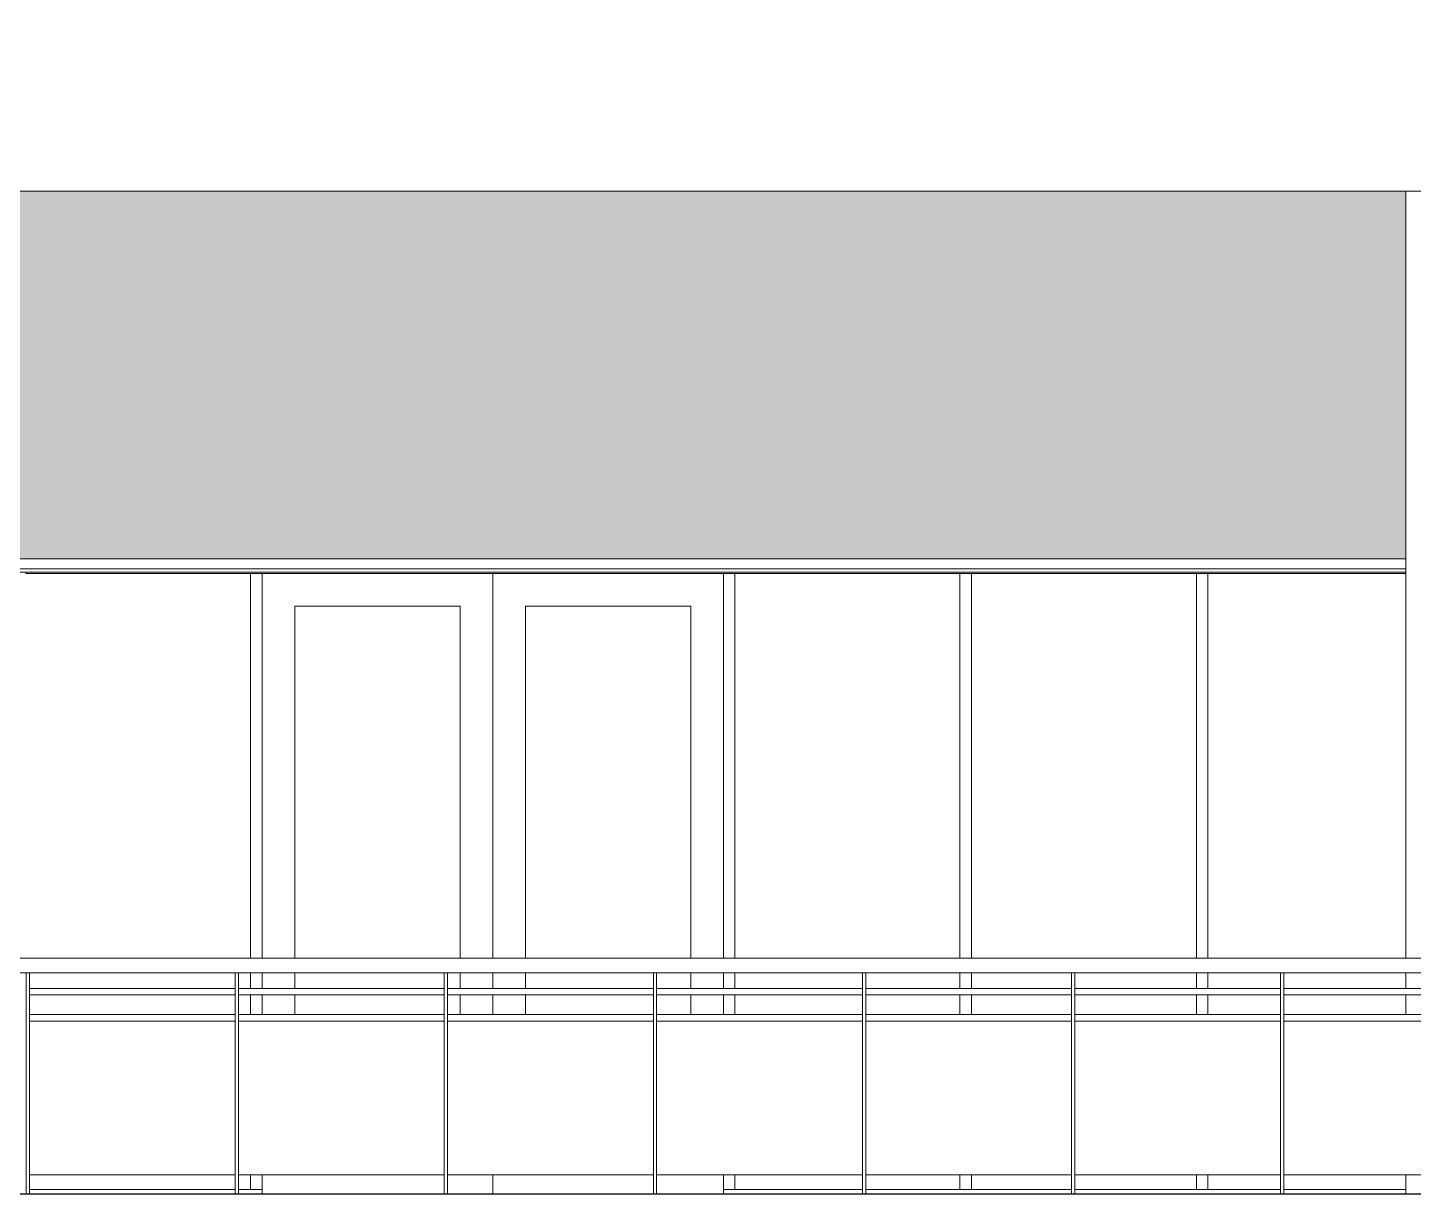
# Model space of a CAD drawing. Header units: inches. Extents: x 21408 to 98131, y -290 to 853.
# Drawn here: x 37369 to 37581.1, y 1 to 179.5 of the extents above; entities that cross this region are included whole.
import ezdxf

# ---------------------------------------------------------------- set-up
doc = ezdxf.new("R2010")
doc.units = ezdxf.units.IN
doc.header["$MEASUREMENT"] = 0
for name, color, linetype, lineweight in [('A-DOOR', 31, 'Continuous', 9), ('A-FLOR', 192, 'Continuous', 9), ('A-FLOR-HRAL', 11, 'Continuous', 9), ('A-GLAZ-CURT', 52, 'Continuous', 9), ('A-GLAZ-CWMG', 51, 'Continuous', 9), ('A-WALL-PATT', 111, 'Continuous', 25), ('I-WALL', 2, 'Continuous', 9), ('M-HVAC-DUCT', 70, 'Continuous', 9), ('S-BEAM', 12, 'Continuous', 9)]:
    doc.layers.add(name, color=color, linetype=linetype, lineweight=lineweight)
pattern_1 = [(45, (-87573.42, 98.42), (-19.00703, 19.00703), []), (45, (-87573.42, 127.22), (-19.00703, 19.00703), [])]

# ---------------------------------------------------------------- blocks, each defined once
blk = doc.blocks.new('Girt_C - 10_D-1260059-Building Section - East_West looking South')
at = {"layer": 'S-BEAM'}
for p, q in [((-24238.89, 96.68), (-23959.39, 96.68)), ((-24238.89, 96.2), (-23959.39, 96.2))]:
    blk.add_line(p, q, dxfattribs=at)
blk = doc.blocks.new('Railing - 2_ x 1_2_-V215-Building Section - East_West looking South')
at = {"layer": 'A-FLOR-HRAL'}
for p, q in [((-24234.07, 34.87), (-24234.57, 34.87)), ((-24234.57, 1), (-24234.57, 34.87)), ((-24234.07, 1), (-24234.07, 34.87))]:
    blk.add_line(p, q, dxfattribs=at)
blk = doc.blocks.new('Railing - 2_ 8_-V216-Building Section - East_West looking South')
at = {"layer": 'A-FLOR-HRAL'}
blk.add_line((-24234.07, 4), (-24202.57, 4), dxfattribs=at)
blk = doc.blocks.new('Railing - Railing-939582-Building Section - East_West looking South')
at = {"layer": 'A-FLOR-HRAL'}
for p, q in [((-23233.26, 37.12), (-24243.39, 37.12)), ((-24243.39, 34.87), (-23233.26, 34.87)), ((-24170.07, 32.5), (-24138.57, 32.5)), ((-24138.07, 32.5), (-24106.57, 32.5)), ((-24106.07, 32.5), (-24074.57, 32.5)), ((-24074.07, 32.5), (-24042.57, 32.5)), ((-24042.07, 32.5), (-24010.57, 32.5)), ((-24010.07, 32.5), (-23978.57, 32.5)), ((-23978.07, 32.5), (-23946.57, 32.5)), ((-24138.57, 31.5), (-24170.07, 31.5)), ((-24106.57, 31.5), (-24138.07, 31.5)), ((-24074.57, 31.5), (-24106.07, 31.5)), ((-24042.57, 31.5), (-24074.07, 31.5)), ((-24010.57, 31.5), (-24042.07, 31.5)), ((-23978.57, 31.5), (-24010.07, 31.5)), ((-23946.57, 31.5), (-23978.07, 31.5)), ((-24170.07, 28.5), (-24138.57, 28.5)), ((-24138.07, 28.5), (-24106.57, 28.5)), ((-24106.07, 28.5), (-24074.57, 28.5)), ((-24074.07, 28.5), (-24042.57, 28.5)), ((-24042.07, 28.5), (-24010.57, 28.5)), ((-24010.07, 28.5), (-23978.57, 28.5)), ((-23978.07, 28.5), (-23946.57, 28.5)), ((-24138.57, 27.5), (-24170.07, 27.5)), ((-24106.57, 27.5), (-24138.07, 27.5)), ((-24074.57, 27.5), (-24106.07, 27.5)), ((-24042.57, 27.5), (-24074.07, 27.5)), ((-24010.57, 27.5), (-24042.07, 27.5)), ((-23978.57, 27.5), (-24010.07, 27.5)), ((-23946.57, 27.5), (-23978.07, 27.5))]:
    blk.add_line(p, q, dxfattribs=at)
for name, p in [('Railing - 2_ x 1_2_-V215-Building Section - East_West looking South', (64, 0)), ('Railing - 2_ x 1_2_-V215-Building Section - East_West looking South', (96, 0)), ('Railing - 2_ x 1_2_-V215-Building Section - East_West looking South', (128, 0)), ('Railing - 2_ x 1_2_-V215-Building Section - East_West looking South', (160, 0)), ('Railing - 2_ x 1_2_-V215-Building Section - East_West looking South', (192, 0)), ('Railing - 2_ x 1_2_-V215-Building Section - East_West looking South', (224, 0)), ('Railing - 2_ x 1_2_-V215-Building Section - East_West looking South', (256, 0)), ('Railing - 2_ 8_-V216-Building Section - East_West looking South', (64, 0)), ('Railing - 2_ 8_-V216-Building Section - East_West looking South', (96, 0)), ('Railing - 2_ 8_-V216-Building Section - East_West looking South', (128, 0)), ('Railing - 2_ 8_-V216-Building Section - East_West looking South', (160, 0)), ('Railing - 2_ 8_-V216-Building Section - East_West looking South', (192, 0)), ('Railing - 2_ 8_-V216-Building Section - East_West looking South', (224, 0)), ('Railing - 2_ 8_-V216-Building Section - East_West looking South', (256, 0))]:
    blk.add_blockref(name, p)
blk = doc.blocks.new('columns and girder2 - one-V235-Building Section - East_West looking South')
at = {"layer": 'S-BEAM'}
h = blk.add_hatch(dxfattribs=at)
h.set_pattern_fill('FP_52', color=256, style=0, pattern_type=2)
h.set_pattern_definition(pattern_1)
h.paths.add_polyline_path([(-23959.39, 304.78), (-23949.39, 304.78), (-23949.39, 306.3), (-23959.39, 306.3)], flags=0)
h.paths.add_polyline_path([(-23949.39, 339.12), (-23949.39, 340.62), (-23959.39, 340.62), (-23959.39, 339.12)], flags=0)
h = blk.add_hatch(dxfattribs=at)
h.set_pattern_fill('FP_52', color=256, style=0, pattern_type=2)
h.set_pattern_definition(pattern_1)
h.paths.add_polyline_path([(-23955.02, 306.3), (-23953.77, 306.3), (-23953.77, 339.12), (-23955.02, 339.12), (-23955.02, 310.79)], flags=0)
at = {"layer": 'S-BEAM', "lineweight": 15}
for p, q in [((-23949.39, 340.62), (-23959.39, 340.62)), ((-23959.39, 340.62), (-23959.39, 339.12)), ((-23949.39, 339.12), (-23949.39, 340.62)), ((-23959.39, 339.12), (-23949.39, 339.12)), ((-23953.77, 339.12), (-23955.02, 339.12)), ((-23955.02, 339.12), (-23955.02, 306.3)), ((-23953.77, 306.3), (-23953.77, 339.12)), ((-23949.39, 306.3), (-23959.39, 306.3)), ((-23959.39, 306.3), (-23959.39, 304.78)), ((-23955.02, 306.3), (-23953.77, 306.3)), ((-23949.39, 304.78), (-23949.39, 306.3)), ((-23959.39, 304.78), (-23949.39, 304.78))]:
    blk.add_line(p, q, dxfattribs=at)
at = {"layer": 'S-BEAM'}
for p, q in [((-23960.39, 292.37), (-23960.39, 337.89)), ((-23959.39, 336.72), (-23959.39, 339.12)), ((-23949.39, 339.12), (-23949.39, 336.72)), ((-23948.39, 337.89), (-23948.39, 292.37)), ((-23959.39, 294.85), (-23959.39, 304.78)), ((-23949.39, 304.78), (-23949.39, 294.85)), ((-23959.39, 294.85), (-23949.39, 294.85)), ((-23960.39, 292.37), (-23948.39, 292.37)), ((-23959.39, 186.5), (-23959.39, 292.37)), ((-23949.39, 292.37), (-23949.39, 186.5)), ((-23959.39, 37.11), (-23959.39, 154.5)), ((-23949.39, 154.5), (-23949.39, 37.12)), ((-23959.39, 32.5), (-23959.39, 34.88)), ((-23949.39, 34.89), (-23949.39, 32.5)), ((-23959.39, 28.5), (-23959.39, 31.5)), ((-23949.39, 31.5), (-23949.39, 28.5)), ((-23959.39, 1), (-23959.39, 4)), ((-23949.39, 4), (-23949.39, 1))]:
    blk.add_line(p, q, dxfattribs=at)
blk = doc.blocks.new('System Panel - Interior Glazing-V247-Building Section - East_West looking South')
at = {"layer": 'A-GLAZ-CURT'}
for p, q in [((-24136.2, 96), (-24170.64, 96)), ((-24170.07, 1.75), (-24138.57, 1.75)), ((-24138.07, 1.75), (-24136.2, 1.75))]:
    blk.add_line(p, q, dxfattribs=at)
blk = doc.blocks.new('Door_Single_Storefront - one-1371405-Building Section - East_West looking South')
at = {"layer": 'A-DOOR'}
for p, q in [((-24099.14, 96), (-24134.45, 96)), ((-24099.14, 96), (-24099.14, 37.12)), ((-24129.45, 91), (-24129.45, 37.11)), ((-24129.45, 91), (-24104.14, 91)), ((-24104.14, 37.12), (-24104.14, 91)), ((-24129.45, 34.91), (-24129.45, 32.5)), ((-24104.14, 32.5), (-24104.14, 34.88)), ((-24099.14, 34.88), (-24099.14, 32.5)), ((-24129.45, 31.5), (-24129.45, 28.5)), ((-24104.14, 28.5), (-24104.14, 31.5)), ((-24099.14, 31.5), (-24099.14, 28.5)), ((-24099.14, 4), (-24099.14, 1)), ((-24134.45, 1), (-24134.45, 1.75))]:
    blk.add_line(p, q, dxfattribs=at)
blk = doc.blocks.new('Door_Single_Storefront - one-1371406-Building Section - East_West looking South')
at = {"layer": 'A-DOOR'}
for p, q in [((-24063.83, 96), (-24099.14, 96)), ((-24099.14, 37.12), (-24099.14, 96)), ((-24094.14, 91), (-24094.14, 37.12)), ((-24094.14, 91), (-24068.83, 91)), ((-24068.83, 37.11), (-24068.83, 91)), ((-24099.14, 32.5), (-24099.14, 34.88)), ((-24094.14, 34.88), (-24094.14, 32.5)), ((-24068.83, 32.5), (-24068.83, 34.88)), ((-24099.14, 28.5), (-24099.14, 31.5)), ((-24094.14, 31.5), (-24094.14, 28.5)), ((-24068.83, 28.5), (-24068.83, 31.5)), ((-24099.14, 1), (-24099.14, 4)), ((-24063.83, 1.75), (-24063.83, 1))]:
    blk.add_line(p, q, dxfattribs=at)
blk = doc.blocks.new('System Panel - Interior Glazing-V248-Building Section - East_West looking South')
at = {"layer": 'A-GLAZ-CURT'}
for p, q in [((-24027.64, 96), (-24062.08, 96)), ((-24062.08, 1.75), (-24042.57, 1.75)), ((-24042.07, 1.75), (-24027.64, 1.75))]:
    blk.add_line(p, q, dxfattribs=at)
blk = doc.blocks.new('System Panel - Interior Glazing-V249-Building Section - East_West looking South')
at = {"layer": 'A-GLAZ-CURT'}
for p, q in [((-23991.45, 96), (-24025.89, 96)), ((-24025.89, 1.75), (-24010.57, 1.75)), ((-24010.07, 1.75), (-23991.45, 1.75))]:
    blk.add_line(p, q, dxfattribs=at)
blk = doc.blocks.new('System Panel - Interior Glazing-V250-Building Section - East_West looking South')
at = {"layer": 'A-GLAZ-CURT'}
for p, q in [((-23959.39, 96), (-23989.7, 96)), ((-23989.7, 1.75), (-23978.57, 1.75)), ((-23978.07, 1.75), (-23959.39, 1.75))]:
    blk.add_line(p, q, dxfattribs=at)
blk = doc.blocks.new('Rectangular Mullion - Interior 1_75_ x 4_5_-V285-Building Section - East_West looking South')
at = {"layer": 'A-GLAZ-CWMG'}
for p, q in [((-24136.2, 96), (-24134.45, 96)), ((-24136.2, 96), (-24136.2, 37.1)), ((-24134.45, 37.12), (-24134.45, 96)), ((-24136.2, 34.88), (-24136.2, 32.5)), ((-24134.45, 32.5), (-24134.45, 34.89)), ((-24136.2, 31.5), (-24136.2, 28.5)), ((-24134.45, 28.5), (-24134.45, 31.5)), ((-24136.2, 4), (-24136.2, 1.75)), ((-24134.45, 1.75), (-24134.45, 4)), ((-24134.45, 1.75), (-24136.2, 1.75))]:
    blk.add_line(p, q, dxfattribs=at)
blk = doc.blocks.new('Rectangular Mullion - Interior 1_75_ x 4_5_-V286-Building Section - East_West looking South')
at = {"layer": 'A-GLAZ-CWMG'}
for p, q in [((-24063.83, 96), (-24062.08, 96)), ((-24063.83, 96), (-24063.83, 37.12)), ((-24062.08, 37.11), (-24062.08, 96)), ((-24063.83, 34.88), (-24063.83, 32.5)), ((-24062.08, 32.5), (-24062.08, 34.88)), ((-24063.83, 31.5), (-24063.83, 28.5)), ((-24062.08, 28.5), (-24062.08, 31.5)), ((-24063.83, 4), (-24063.83, 1.75)), ((-24062.08, 1.75), (-24062.08, 4)), ((-24062.08, 1.75), (-24063.83, 1.75))]:
    blk.add_line(p, q, dxfattribs=at)
blk = doc.blocks.new('Rectangular Mullion - Interior 1_75_ x 4_5_-V287-Building Section - East_West looking South')
at = {"layer": 'A-GLAZ-CWMG'}
for p, q in [((-24027.64, 96), (-24025.89, 96)), ((-24027.64, 96), (-24027.64, 37.1)), ((-24025.89, 37.08), (-24025.89, 96)), ((-24027.64, 34.88), (-24027.64, 32.5)), ((-24025.89, 32.5), (-24025.89, 34.88)), ((-24027.64, 31.5), (-24027.64, 28.5)), ((-24025.89, 28.5), (-24025.89, 31.5)), ((-24027.64, 4), (-24027.64, 1.75)), ((-24025.89, 1.75), (-24025.89, 4)), ((-24025.89, 1.75), (-24027.64, 1.75))]:
    blk.add_line(p, q, dxfattribs=at)
blk = doc.blocks.new('Rectangular Mullion - Interior 1_75_ x 4_5_-V288-Building Section - East_West looking South')
at = {"layer": 'A-GLAZ-CWMG'}
for p, q in [((-23991.45, 96), (-23989.7, 96)), ((-23991.45, 96), (-23991.45, 37.12)), ((-23989.7, 37.1), (-23989.7, 96)), ((-23991.45, 34.88), (-23991.45, 32.5)), ((-23989.7, 32.5), (-23989.7, 34.88)), ((-23991.45, 31.5), (-23991.45, 28.5)), ((-23989.7, 28.5), (-23989.7, 31.5)), ((-23991.45, 4), (-23991.45, 1.75)), ((-23989.7, 1.75), (-23989.7, 4)), ((-23989.7, 1.75), (-23991.45, 1.75))]:
    blk.add_line(p, q, dxfattribs=at)

msp = doc.modelspace()

# ---------------------------------------------------------------- hatches: boundary and pattern name
at = {"layer": 'A-WALL-PATT', "lineweight": 9}
h = msp.add_hatch(dxfattribs=at)
h.set_pattern_fill('FP_44', color=256, style=0, pattern_type=2)
h.set_pattern_definition([(90, (-86458.87, -1108), (-193, -193), [48, -145]), (180, (-86458.87, -1108), (-2e-14, -193), [96.25, -96.75]), (270, (-86555.12, -1060), (-193, -193), [48, -145]), (180, (-86458.87, -1060), (-2e-14, -193), [96.25, -96.75]), (270, (-86555.37, -1060), (-193, -193), [48, -145]), (180, (-86555.37, -1060), (-2e-14, -193), [96.25, -96.75]), (90, (-86651.62, -1108), (-193, -193), [48, -145]), (180, (-86555.37, -1108), (-2e-14, -193), [96.25, -96.75]), (90, (-86506.87, -1059.75), (-193, -193), [48, -145]), (180, (-86458.62, -1059.75), (-2e-14, -193), [48.25, -144.75]), (180, (-86458.62, -1011.75), (-2e-14, -193), [48.25, -144.75]), (90, (-86603.37, -1059.75), (-193, -193), [48, -145]), (180, (-86507.12, -1059.75), (-2e-14, -193), [96.25, -96.75]), (270, (-86507.12, -1011.75), (-193, -193), [48, -145]), (180, (-86507.12, -1011.75), (-2e-14, -193), [96.25, -96.75]), (180, (-86603.62, -1059.75), (-2e-14, -193), [48, -145]), (270, (-86603.62, -1011.75), (-193, -193), [48, -145]), (180, (-86603.62, -1011.75), (-2e-14, -193), [48, -145]), (90, (-86458.87, -1011.5), (-193, -193), [48, -145]), (180, (-86458.87, -1011.5), (-2e-14, -193), [96.25, -96.75]), (270, (-86555.12, -963.5), (-193, -193), [48, -145]), (180, (-86458.87, -963.5), (-2e-14, -193), [96.25, -96.75]), (270, (-86555.37, -963.5), (-193, -193), [48, -145]), (180, (-86555.37, -963.5), (-2e-14, -193), [96.25, -96.75]), (270, (-86651.62, -963.5), (-193, -193), [48, -145]), (180, (-86555.37, -1011.5), (-2e-14, -193), [96.25, -96.75]), (90, (-86506.87, -963.25), (-193, -193), [48, -145]), (180, (-86458.62, -963.25), (-2e-14, -193), [48.25, -144.75]), (180, (-86458.62, -915.25), (-2e-14, -193), [48.25, -144.75]), (90, (-86603.37, -963.25), (-193, -193), [48, -145]), (180, (-86507.12, -963.25), (-2e-14, -193), [96.25, -96.75]), (270, (-86507.12, -915.25), (-193, -193), [48, -145]), (180, (-86507.12, -915.25), (-2e-14, -193), [96.25, -96.75]), (180, (-86603.62, -963.25), (-2e-14, -193), [48, -145]), (270, (-86603.62, -915.25), (-193, -193), [48, -145]), (180, (-86603.62, -915.25), (-2e-14, -193), [48, -145])])
h.paths.add_polyline_path([(36873.9, 1), (36909.34, 1), (36909.34, 98.25), (36914.71, 98.27), (36862.88, 154.5), (36859.54, 154.5), (36721.46, 4.69), (36721.46, 1), (36873.3, 1)], flags=0)
h.paths.add_polyline_path([(36421.96, 1), (36421.96, 154.5), (36142.46, 154.5), (36142.46, 1), (36378.59, 1), (36378.59, 98.25), (36420.59, 98.25), (36420.59, 1)], flags=0)
h.paths.add_polyline_path([(36057.09, 1), (36132.46, 1), (36132.46, 154.5), (35953.18, 154.5), (35953.18, 114), (35922.65, 113.93), (35922.14, 113.35), (35922.09, 113.28), (35921.25, 107.11), (35921.12, 104.39), (35921.1, 101.31), (35913.18, 101.31), (35913.21, 105.72), (35912.95, 109.05), (35912.11, 113.43), (35911.94, 113.58), (35911.62, 114), (35881.18, 114), (35881.18, 154.5), (35852.96, 154.5), (35852.96, 1), (35976.59, 1), (35976.59, 98.25), (36057.09, 98.25), (36057.09, 37.37)], flags=0)
h.paths.add_polyline_path([(35834.72, 1), (35842.96, 1), (35842.96, 154.5), (35805.07, 154.5), (35802.13, 154.2), (35799.66, 153.52), (35797.52, 152.58), (35795.53, 151.33), (35793.08, 149.13), (35790.44, 146.5), (35799.84, 146.5), (35799.84, 1), (35801.64, 1)], flags=0)
h.paths.add_polyline_path([(36711.46, 1), (36711.46, 154.5), (36618.75, 154.5), (36618.75, 114), (36588.22, 113.93), (36587.73, 113.11), (36587.58, 112.5), (36586.91, 108.24), (36586.69, 104.39), (36586.67, 101.31), (36578.75, 101.31), (36578.78, 105.72), (36578.52, 109.05), (36577.69, 113.3), (36577.17, 114), (36546.75, 114.02), (36546.75, 154.5), (36431.96, 154.5), (36431.96, 1), (36619.84, 1), (36619.84, 98.25), (36696.46, 98.25), (36696.46, 1)], flags=0)
h.paths.add_polyline_path([(36721.46, 6.16), (36858.18, 154.5), (36721.46, 154.5), (36721.46, 6.18)], flags=0)
h.paths.add_polyline_path([(37956.56, 98.25), (37964.34, 98.25), (38016.18, 154.5), (37879.46, 154.5), (37879.46, 98.25), (37947.79, 98.25)], flags=0)
h.paths.add_polyline_path([(37589.96, 98.25), (37869.46, 98.25), (37869.46, 154.5), (37589.96, 154.5), (37589.96, 115.49)], flags=0)
h.paths.add_polyline_path([(37974.11, 98.25), (38072.71, 98.27), (38020.88, 154.5), (38017.54, 154.5), (37965.7, 98.25), (37973.01, 98.25)], flags=0)
h.paths.add_polyline_path([(37579.96, 98.25), (37579.96, 154.5), (37300.46, 154.5), (37300.46, 98.25), (37561.77, 98.25)], flags=0)
h.paths.add_polyline_path([(38719.83, 98.25), (38739.96, 98.25), (38739.96, 176), (38726.5, 175.97), (38727.22, 173.28), (38727.35, 172.26), (38727.46, 169.2), (38727.38, 125.21), (38727.22, 123.6), (38726.48, 120.86), (38725.32, 118.38), (38723.72, 116.1), (38721.63, 114.04), (38719.46, 112.52), (38716.48, 111.22), (38714.03, 110.6), (38711.06, 110.41), (38708.28, 110.73), (38705.99, 111.34), (38703.46, 112.52), (38701.18, 114.12), (38699.21, 116.1), (38697.61, 118.38), (38696.32, 121.32), (38695.64, 124.07), (38695.54, 125.25), (38695.46, 128.18), (38695.46, 170.5), (38695.71, 173.28), (38696.41, 176), (38633.36, 175.97), (38633.36, 154.5), (38458.46, 154.5), (38458.46, 98.25), (38702.29, 98.25)], flags=0)
h.paths.add_polyline_path([(36916.08, 98.25), (37000.96, 98.25), (37000.96, 154.5), (36864.24, 154.5), (36916.06, 98.27)], flags=0)
h.paths.add_polyline_path([(38123.26, 98.25), (38158.96, 98.25), (38158.96, 154.5), (38022.24, 154.5), (38074.08, 98.25), (38088.16, 98.25)], flags=0)
h.paths.add_polyline_path([(37010.96, 98.25), (37290.46, 98.25), (37290.46, 154.5), (37010.96, 154.5), (37010.96, 102.54)], flags=0)
h.paths.add_polyline_path([(38448.46, 98.25), (38448.46, 154.5), (38168.96, 154.5), (38168.96, 98.25), (38404, 98.25)], flags=0)
h.paths.add_polyline_path([(38666.59, 116.82), (38626.59, 116.82), (38626.59, 134.82), (38666.59, 134.82)], flags=0)
h.paths.add_polyline_path([(38747.96, 146.25), (38747.96, 146.25), (38747.96, 149.67)], flags=0)
h.paths.add_polyline_path([(35517.62, 146.5), (35553.46, 146.5), (35553.46, 176), (35275.96, 176), (35275.96, 146.5), (35508.85, 146.5)], flags=0)
h.paths.add_polyline_path([(35563.46, 146.5), (35564.81, 146.5), (35564.81, 170.5), (35565.05, 173.28), (35565.76, 176), (35563.46, 175.97), (35563.46, 149.67)], flags=0)
h.paths.add_polyline_path([(35596.81, 146.5), (35745.19, 146.5), (35772.04, 173.27), (35775.15, 176), (35595.84, 175.97), (35596.58, 173.19), (35596.7, 172.26), (35596.81, 169.7), (35596.81, 149.67)], flags=0)
h.paths.add_polyline_path([(35264.72, 146.5), (35265.85, 146.5), (35265.85, 148.14), (35265.32, 148.59), (35265.39, 148.67), (35265.96, 148.14), (35265.96, 146.5), (35267.85, 146.5), (35267.79, 148.06), (35267.32, 148.46), (35267.39, 148.54), (35267.96, 148.06), (35267.96, 176), (35264.72, 176), (35264.72, 148.14)], flags=0)

# ---------------------------------------------------------------- linework, layer by layer
at = {"layer": 'A-FLOR', "lineweight": 25}
msp.add_line((38416.1, 1), (37185.95, 1), dxfattribs=at)
at = {"layer": 'I-WALL'}
msp.add_line((37300.46, 98.25), (37579.96, 98.25), dxfattribs=at)
at = {"layer": 'M-HVAC-DUCT'}
msp.add_line((36618.75, 154.5), (38633.36, 154.5), dxfattribs=at)

# ---------------------------------------------------------------- block references
at = {"layer": 'A-DOOR'}
for name in ['Door_Single_Storefront - one-1371405-Building Section - East_West looking South', 'Door_Single_Storefront - one-1371406-Building Section - East_West looking South']:
    msp.add_blockref(name, (61539.35, 0), dxfattribs=at)
at = {"layer": 'A-FLOR-HRAL'}
msp.add_blockref('Railing - Railing-939582-Building Section - East_West looking South', (61539.35, 0), dxfattribs=at)
at = {"layer": 'A-GLAZ-CURT'}
for name in ['System Panel - Interior Glazing-V247-Building Section - East_West looking South', 'System Panel - Interior Glazing-V248-Building Section - East_West looking South', 'System Panel - Interior Glazing-V249-Building Section - East_West looking South', 'System Panel - Interior Glazing-V250-Building Section - East_West looking South']:
    msp.add_blockref(name, (61539.35, 0), dxfattribs=at)
at = {"layer": 'A-GLAZ-CWMG'}
for name in ['Rectangular Mullion - Interior 1_75_ x 4_5_-V285-Building Section - East_West looking South', 'Rectangular Mullion - Interior 1_75_ x 4_5_-V286-Building Section - East_West looking South', 'Rectangular Mullion - Interior 1_75_ x 4_5_-V287-Building Section - East_West looking South', 'Rectangular Mullion - Interior 1_75_ x 4_5_-V288-Building Section - East_West looking South']:
    msp.add_blockref(name, (61539.35, 0), dxfattribs=at)
at = {"layer": 'S-BEAM'}
for name in ['columns and girder2 - one-V235-Building Section - East_West looking South', 'Girt_C - 10_D-1260059-Building Section - East_West looking South']:
    msp.add_blockref(name, (61539.35, 0), dxfattribs=at)

doc.saveas('drawing.dxf')
